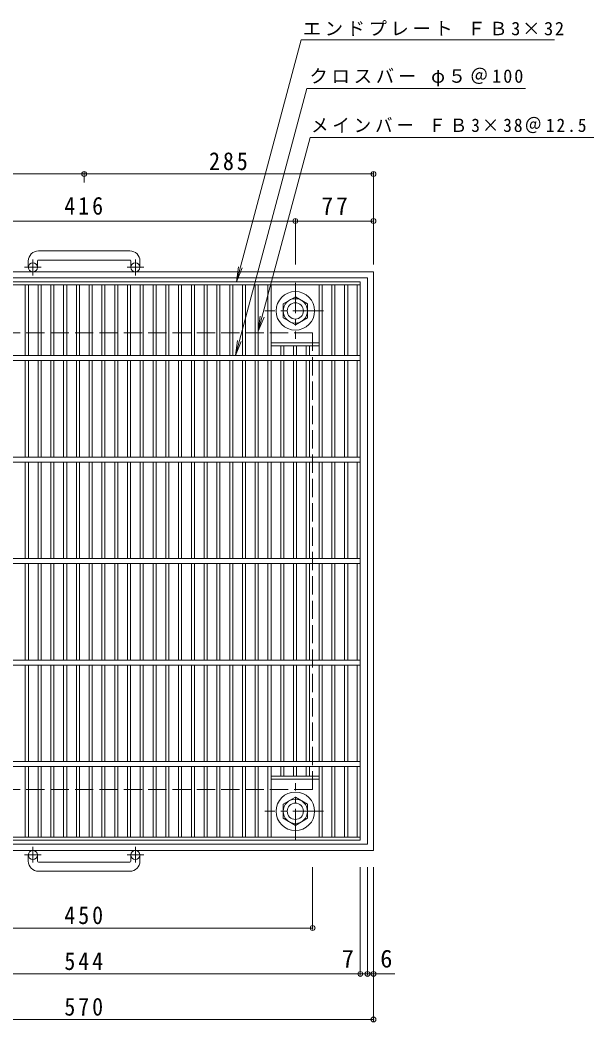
# Model space of a CAD drawing. Units: millimetres at full size, sheet at 1:6. Extents: x -949 to 958, y -826 to 748.
# Drawn here: x -476 to 89, y -239 to 748 of the extents above; entities that cross this region are included whole.
import ezdxf
from ezdxf.enums import TextEntityAlignment as Align

# ---------------------------------------------------------------- set-up
doc = ezdxf.new("R2010")
doc.units = ezdxf.units.MM
doc.header["$LTSCALE"] = 6
doc.header["$PDMODE"] = 32
doc.header["$PDSIZE"] = 4.8
doc.linetypes.add('CHAIN1', pattern=[8, 5, -1, 1, -1])
doc.linetypes.add('DASHED3', pattern=[4, 3, -1])
for name, color, linetype, lineweight in [('E-1', 2, 'Continuous', 9), ('E-2', 3, 'Continuous', 9), ('E-4', 7, 'Continuous', 9), ('E-5', 7, 'Continuous', 9)]:
    doc.layers.add(name, color=color, linetype=linetype, lineweight=lineweight)
doc.styles.add('ＭＳ ゴシック', font='')
doc.styles.get('ＭＳ ゴシック').set_extended_font_data('MS Gothic')

msp = doc.modelspace()

# ---------------------------------------------------------------- linework, layer by layer
at = {"layer": 'E-1'}
for p, q in [((-367.645, 520.986), (-457.645, 520.986)), ((-467.645, 510.986), (-467.645, 504.886)), ((-458.645, 510.986), (-458.645, 504.886)), ((-457.645, 511.986), (-367.645, 511.986)), ((-366.645, 510.986), (-366.645, 504.886)), ((-357.645, 510.986), (-357.645, 504.886)), ((-697.645, 500.386), (-127.645, 500.386)), ((-691.645, 494.386), (-133.645, 494.386)), ((-133.645, -63.614), (-133.645, 494.386)), ((-127.645, -69.614), (-127.645, 500.386)), ((-204.645, 475.742), (-216.645, 468.814)), ((-192.645, 468.814), (-204.645, 475.742)), ((-216.645, 468.814), (-216.645, 454.957)), ((-192.645, 454.957), (-192.645, 468.814)), ((-216.645, 454.957), (-204.645, 448.029)), ((-204.645, 448.029), (-192.645, 454.957)), ((-216.645, -24.185), (-204.645, -17.257)), ((-204.645, -17.257), (-192.645, -24.185)), ((-216.645, -38.041), (-216.645, -24.185)), ((-192.645, -24.185), (-192.645, -38.041)), ((-204.645, -44.97), (-216.645, -38.041)), ((-192.645, -38.041), (-204.645, -44.97)), ((-691.645, -63.614), (-133.645, -63.614)), ((-697.645, -69.614), (-127.645, -69.614)), ((-467.645, -80.215), (-467.645, -74.115)), ((-458.645, -80.215), (-458.645, -74.115)), ((-366.645, -80.215), (-366.645, -74.115)), ((-357.645, -80.215), (-357.645, -74.115)), ((-457.645, -81.215), (-367.645, -81.215)), ((-367.645, -90.215), (-457.645, -90.215))]:
    msp.add_line(p, q, dxfattribs=at)
at = {"layer": 'E-1', "linetype": 'CHAIN1'}
for p, q in [((-454.982, 504.886), (-471.389, 504.886)), ((-463.145, 496.779), (-463.145, 512.376)), ((-353.982, 504.886), (-370.389, 504.886)), ((-362.145, 496.779), (-362.145, 512.376)), ((-204.645, 489.523), (-204.645, 434.249)), ((-177.009, 461.886), (-234.782, 461.886)), ((-204.645, -58.751), (-204.645, -3.477)), ((-177.009, -31.114), (-234.782, -31.114)), ((-463.145, -66.007), (-463.145, -81.604)), ((-362.145, -66.007), (-362.145, -81.604)), ((-454.982, -74.115), (-471.389, -74.115)), ((-353.982, -74.115), (-370.389, -74.115))]:
    msp.add_line(p, q, dxfattribs=at)
at = {"layer": 'E-1', "linetype": 'DASHED3'}
for p, q in [((-637.645, 440.387), (-187.645, 440.387)), ((-187.645, -9.615), (-187.645, 440.387)), ((-637.645, -9.615), (-187.645, -9.615))]:
    msp.add_line(p, q, dxfattribs=at)
at = {"layer": 'E-1'}
for centre, radius in [((-463.145, 504.886), 4.5), ((-362.145, 504.886), 4.5), ((-204.645, 461.886), 19), ((-204.645, 461.886), 12), ((-204.645, 461.886), 8), ((-204.645, -31.114), 19), ((-204.645, -31.114), 12), ((-204.645, -31.114), 8), ((-463.145, -74.115), 4.5), ((-362.145, -74.115), 4.5)]:
    msp.add_circle(centre, radius, dxfattribs=at)
for centre, radius, start, end in [((-457.645, 510.986), 10, 90, 180), ((-367.645, 510.986), 10, 0, 90), ((-457.645, 510.986), 1, 90, 180), ((-367.645, 510.986), 1, 0, 90), ((-457.645, -80.215), 10, 180, 270), ((-457.645, -80.215), 1, 180, 270), ((-367.645, -80.215), 10, 270, 0), ((-367.645, -80.215), 1, 270, 0)]:
    msp.add_arc(centre, radius, start, end, dxfattribs=at)
at = {"layer": 'E-2'}
for p, q in [((-684.645, 490.387), (-140.645, 490.387)), ((-684.645, 487.387), (-140.645, 487.387)), ((-470.604, 417.886), (-470.604, 487.386)), ((-467.605, 417.886), (-467.605, 487.386)), ((-458.024, 417.886), (-458.024, 487.386)), ((-455.025, 417.886), (-455.025, 487.386)), ((-445.445, 417.886), (-445.445, 487.386)), ((-442.445, 417.886), (-442.445, 487.386)), ((-432.865, 417.886), (-432.865, 487.386)), ((-429.865, 417.886), (-429.865, 487.386)), ((-420.285, 417.886), (-420.285, 487.386)), ((-417.285, 417.886), (-417.285, 487.386)), ((-407.705, 417.886), (-407.705, 487.386)), ((-404.705, 417.886), (-404.705, 487.386)), ((-395.125, 417.886), (-395.125, 487.386)), ((-392.124, 417.886), (-392.124, 487.386)), ((-382.545, 417.886), (-382.545, 487.386)), ((-379.544, 417.886), (-379.544, 487.386)), ((-369.965, 417.886), (-369.965, 487.386)), ((-366.964, 417.886), (-366.964, 487.386)), ((-357.385, 417.886), (-357.385, 487.386)), ((-354.384, 417.886), (-354.384, 487.386)), ((-344.805, 417.886), (-344.805, 487.386)), ((-341.804, 417.886), (-341.804, 487.386)), ((-332.225, 417.886), (-332.225, 487.386)), ((-329.224, 417.886), (-329.224, 487.386)), ((-319.645, 417.886), (-319.645, 487.386)), ((-316.644, 417.886), (-316.644, 487.386)), ((-307.065, 417.886), (-307.065, 487.386)), ((-304.064, 417.886), (-304.064, 487.386)), ((-294.484, 417.886), (-294.484, 487.386)), ((-291.485, 417.886), (-291.485, 487.386)), ((-281.904, 417.886), (-281.904, 487.386)), ((-278.905, 417.886), (-278.905, 487.386)), ((-269.324, 417.886), (-269.324, 487.386)), ((-266.325, 417.886), (-266.325, 487.386)), ((-256.744, 417.886), (-256.744, 487.386)), ((-253.745, 417.886), (-253.745, 487.386)), ((-244.164, 417.886), (-244.164, 487.386)), ((-241.165, 417.886), (-241.165, 487.386)), ((-231.584, 417.886), (-231.584, 487.386)), ((-228.585, 417.886), (-228.585, 487.386)), ((-181.265, 417.886), (-181.265, 487.386)), ((-178.264, 417.886), (-178.264, 487.386)), ((-168.685, 417.886), (-168.685, 487.386)), ((-165.684, 417.886), (-165.684, 487.386)), ((-156.105, 417.886), (-156.105, 487.386)), ((-153.104, 417.886), (-153.104, 487.386)), ((-143.646, 417.886), (-143.646, 487.386)), ((-140.645, 490.387), (-140.645, -59.613)), ((-228.585, 430.387), (-181.265, 430.387)), ((-228.585, 427.387), (-181.265, 427.387)), ((-219.004, 417.886), (-219.004, 427.387)), ((-216.005, 417.886), (-216.005, 427.387)), ((-206.424, 417.886), (-206.424, 427.387)), ((-203.424, 417.886), (-203.424, 427.387)), ((-193.844, 417.886), (-193.844, 427.387)), ((-190.844, 417.886), (-190.844, 427.387)), ((-684.645, 417.886), (-140.645, 417.886)), ((-684.645, 412.886), (-140.645, 412.886)), ((-470.604, 317.887), (-470.604, 412.886)), ((-467.605, 317.887), (-467.605, 412.886)), ((-458.024, 317.887), (-458.024, 412.886)), ((-455.025, 317.887), (-455.025, 412.886)), ((-445.445, 317.887), (-445.445, 412.886)), ((-442.445, 317.887), (-442.445, 412.886)), ((-432.865, 317.887), (-432.865, 412.886)), ((-429.865, 317.887), (-429.865, 412.886)), ((-420.285, 317.887), (-420.285, 412.886)), ((-417.285, 317.887), (-417.285, 412.886)), ((-407.705, 317.887), (-407.705, 412.886)), ((-404.705, 317.887), (-404.705, 412.886)), ((-395.125, 317.887), (-395.125, 412.886)), ((-392.124, 317.887), (-392.124, 412.886)), ((-382.545, 317.887), (-382.545, 412.886)), ((-379.544, 317.887), (-379.544, 412.886)), ((-369.965, 317.887), (-369.965, 412.886)), ((-366.964, 317.887), (-366.964, 412.886)), ((-357.385, 317.887), (-357.385, 412.886)), ((-354.384, 317.887), (-354.384, 412.886)), ((-344.805, 317.887), (-344.805, 412.886)), ((-341.804, 317.887), (-341.804, 412.886)), ((-332.225, 317.887), (-332.225, 412.886)), ((-329.224, 317.887), (-329.224, 412.886)), ((-319.645, 317.887), (-319.645, 412.886)), ((-316.644, 317.887), (-316.644, 412.886)), ((-307.065, 317.887), (-307.065, 412.886)), ((-304.064, 317.887), (-304.064, 412.886)), ((-294.484, 317.887), (-294.484, 412.886)), ((-291.485, 317.887), (-291.485, 412.886)), ((-281.904, 317.887), (-281.904, 412.886)), ((-278.905, 317.887), (-278.905, 412.886)), ((-269.324, 317.887), (-269.324, 412.886)), ((-266.325, 317.887), (-266.325, 412.886)), ((-256.744, 317.887), (-256.744, 412.886)), ((-253.745, 317.887), (-253.745, 412.886)), ((-244.164, 317.887), (-244.164, 412.886)), ((-241.165, 317.887), (-241.165, 412.886)), ((-231.584, 317.887), (-231.584, 412.886)), ((-228.585, 317.887), (-228.585, 412.886)), ((-219.004, 317.887), (-219.004, 412.886)), ((-216.005, 317.887), (-216.005, 412.886)), ((-206.424, 317.887), (-206.424, 412.886)), ((-203.424, 317.887), (-203.424, 412.886)), ((-193.844, 317.887), (-193.844, 412.886)), ((-190.844, 317.887), (-190.844, 412.886)), ((-181.265, 317.887), (-181.265, 412.886)), ((-178.264, 317.887), (-178.264, 412.886)), ((-168.685, 317.887), (-168.685, 412.886)), ((-165.684, 317.887), (-165.684, 412.886)), ((-156.105, 317.887), (-156.105, 412.886)), ((-153.104, 317.887), (-153.104, 412.886)), ((-143.646, 317.887), (-143.646, 412.886)), ((-684.645, 317.886), (-140.645, 317.886)), ((-684.645, 312.886), (-140.645, 312.886)), ((-470.604, 217.886), (-470.604, 312.886)), ((-467.605, 217.886), (-467.605, 312.886)), ((-458.024, 217.886), (-458.024, 312.886)), ((-455.025, 217.886), (-455.025, 312.886)), ((-445.445, 217.886), (-445.445, 312.886)), ((-442.445, 217.886), (-442.445, 312.886)), ((-432.865, 217.886), (-432.865, 312.886)), ((-429.865, 217.886), (-429.865, 312.886)), ((-420.285, 217.886), (-420.285, 312.886)), ((-417.285, 217.886), (-417.285, 312.886)), ((-407.705, 217.886), (-407.705, 312.886)), ((-404.705, 217.886), (-404.705, 312.886)), ((-395.125, 217.886), (-395.125, 312.886)), ((-392.124, 217.886), (-392.124, 312.886)), ((-382.545, 217.886), (-382.545, 312.886)), ((-379.544, 217.886), (-379.544, 312.886)), ((-369.965, 217.886), (-369.965, 312.886)), ((-366.964, 217.886), (-366.964, 312.886)), ((-357.385, 217.886), (-357.385, 312.886)), ((-354.384, 217.886), (-354.384, 312.886)), ((-344.805, 217.886), (-344.805, 312.886)), ((-341.804, 217.886), (-341.804, 312.886)), ((-332.225, 217.886), (-332.225, 312.886)), ((-329.224, 217.886), (-329.224, 312.886)), ((-319.645, 217.886), (-319.645, 312.886)), ((-316.644, 217.886), (-316.644, 312.886)), ((-307.065, 217.886), (-307.065, 312.886)), ((-304.064, 217.886), (-304.064, 312.886)), ((-294.484, 217.886), (-294.484, 312.886)), ((-291.485, 217.886), (-291.485, 312.886)), ((-281.904, 217.886), (-281.904, 312.886)), ((-278.905, 217.886), (-278.905, 312.886)), ((-269.324, 217.886), (-269.324, 312.886)), ((-266.325, 217.886), (-266.325, 312.886)), ((-256.744, 217.886), (-256.744, 312.886)), ((-253.745, 217.886), (-253.745, 312.886)), ((-244.164, 217.886), (-244.164, 312.886)), ((-241.165, 217.886), (-241.165, 312.886)), ((-231.584, 217.886), (-231.584, 312.886)), ((-228.585, 217.886), (-228.585, 312.886)), ((-219.004, 217.886), (-219.004, 312.886)), ((-216.005, 217.886), (-216.005, 312.886)), ((-206.424, 217.886), (-206.424, 312.886)), ((-203.424, 217.886), (-203.424, 312.886)), ((-193.844, 217.886), (-193.844, 312.886)), ((-190.844, 217.886), (-190.844, 312.886)), ((-181.265, 217.886), (-181.265, 312.886)), ((-178.264, 217.886), (-178.264, 312.886)), ((-168.685, 217.886), (-168.685, 312.886)), ((-165.684, 217.886), (-165.684, 312.886)), ((-156.105, 217.886), (-156.105, 312.886)), ((-153.104, 217.886), (-153.104, 312.886)), ((-143.646, 217.886), (-143.646, 312.886)), ((-684.645, 217.886), (-140.645, 217.886)), ((-684.645, 212.886), (-140.645, 212.886)), ((-470.604, 212.886), (-470.604, 117.886)), ((-467.605, 212.886), (-467.605, 117.886)), ((-458.024, 212.886), (-458.024, 117.886)), ((-455.025, 212.886), (-455.025, 117.886)), ((-445.445, 212.886), (-445.445, 117.886)), ((-442.445, 212.886), (-442.445, 117.886)), ((-432.865, 212.886), (-432.865, 117.886)), ((-429.865, 212.886), (-429.865, 117.886)), ((-420.285, 212.886), (-420.285, 117.886)), ((-417.285, 212.886), (-417.285, 117.886)), ((-407.705, 212.886), (-407.705, 117.886)), ((-404.705, 212.886), (-404.705, 117.886)), ((-395.125, 212.886), (-395.125, 117.886)), ((-392.124, 212.886), (-392.124, 117.886)), ((-382.545, 212.886), (-382.545, 117.886)), ((-379.544, 212.886), (-379.544, 117.886)), ((-369.965, 212.886), (-369.965, 117.886)), ((-366.964, 212.886), (-366.964, 117.886)), ((-357.385, 212.886), (-357.385, 117.886)), ((-354.384, 212.886), (-354.384, 117.886)), ((-344.805, 212.886), (-344.805, 117.886)), ((-341.804, 212.886), (-341.804, 117.886)), ((-332.225, 212.886), (-332.225, 117.886)), ((-329.224, 212.886), (-329.224, 117.886)), ((-319.645, 212.886), (-319.645, 117.886)), ((-316.644, 212.886), (-316.644, 117.886)), ((-307.065, 212.886), (-307.065, 117.886)), ((-304.064, 212.886), (-304.064, 117.886)), ((-294.484, 212.886), (-294.484, 117.886)), ((-291.485, 212.886), (-291.485, 117.886)), ((-281.904, 212.886), (-281.904, 117.886)), ((-278.905, 212.886), (-278.905, 117.886)), ((-269.324, 212.886), (-269.324, 117.886)), ((-266.325, 212.886), (-266.325, 117.886)), ((-256.744, 212.886), (-256.744, 117.886)), ((-253.745, 212.886), (-253.745, 117.886)), ((-244.164, 212.886), (-244.164, 117.886)), ((-241.165, 212.886), (-241.165, 117.886)), ((-231.584, 212.886), (-231.584, 117.886)), ((-228.585, 212.886), (-228.585, 117.886)), ((-219.004, 212.886), (-219.004, 117.886)), ((-216.005, 212.886), (-216.005, 117.886)), ((-206.424, 212.886), (-206.424, 117.886)), ((-203.424, 212.886), (-203.424, 117.886)), ((-193.844, 212.886), (-193.844, 117.886)), ((-190.844, 212.886), (-190.844, 117.886)), ((-181.265, 212.886), (-181.265, 117.886)), ((-178.264, 212.886), (-178.264, 117.886)), ((-168.685, 212.886), (-168.685, 117.886)), ((-165.684, 212.886), (-165.684, 117.886)), ((-156.105, 212.886), (-156.105, 117.886)), ((-153.104, 212.886), (-153.104, 117.886)), ((-143.646, 212.886), (-143.646, 117.886)), ((-684.645, 117.886), (-140.645, 117.886)), ((-684.645, 112.886), (-140.645, 112.886)), ((-470.604, 112.886), (-470.604, 17.886)), ((-467.605, 112.886), (-467.605, 17.886)), ((-458.024, 112.886), (-458.024, 17.886)), ((-455.025, 112.886), (-455.025, 17.886)), ((-445.445, 112.886), (-445.445, 17.886)), ((-442.445, 112.886), (-442.445, 17.886)), ((-432.865, 112.886), (-432.865, 17.886)), ((-429.865, 112.886), (-429.865, 17.886)), ((-420.285, 112.886), (-420.285, 17.886)), ((-417.285, 112.886), (-417.285, 17.886)), ((-407.705, 112.886), (-407.705, 17.886)), ((-404.705, 112.886), (-404.705, 17.886)), ((-395.125, 112.886), (-395.125, 17.886)), ((-392.124, 112.886), (-392.124, 17.886)), ((-382.545, 112.886), (-382.545, 17.886)), ((-379.544, 112.886), (-379.544, 17.886)), ((-369.965, 112.886), (-369.965, 17.886)), ((-366.964, 112.886), (-366.964, 17.886)), ((-357.385, 112.886), (-357.385, 17.886)), ((-354.384, 112.886), (-354.384, 17.886)), ((-344.805, 112.886), (-344.805, 17.886)), ((-341.804, 112.886), (-341.804, 17.886)), ((-332.225, 112.886), (-332.225, 17.886)), ((-329.224, 112.886), (-329.224, 17.886)), ((-319.645, 112.886), (-319.645, 17.886)), ((-316.644, 112.886), (-316.644, 17.886)), ((-307.065, 112.886), (-307.065, 17.886)), ((-304.064, 112.886), (-304.064, 17.886)), ((-294.484, 112.886), (-294.484, 17.886)), ((-291.485, 112.886), (-291.485, 17.886)), ((-281.904, 112.886), (-281.904, 17.886)), ((-278.905, 112.886), (-278.905, 17.886)), ((-269.324, 112.886), (-269.324, 17.886)), ((-266.325, 112.886), (-266.325, 17.886)), ((-256.744, 112.886), (-256.744, 17.886)), ((-253.745, 112.886), (-253.745, 17.886)), ((-244.164, 112.886), (-244.164, 17.886)), ((-241.165, 112.886), (-241.165, 17.886)), ((-231.584, 112.886), (-231.584, 17.886)), ((-228.585, 112.886), (-228.585, 17.886)), ((-219.004, 112.886), (-219.004, 17.886)), ((-216.005, 112.886), (-216.005, 17.886)), ((-206.424, 112.886), (-206.424, 17.886)), ((-203.424, 112.886), (-203.424, 17.886)), ((-193.844, 112.886), (-193.844, 17.886)), ((-190.844, 112.886), (-190.844, 17.886)), ((-181.265, 112.886), (-181.265, 17.886)), ((-178.264, 112.886), (-178.264, 17.886)), ((-168.685, 112.886), (-168.685, 17.886)), ((-165.684, 112.886), (-165.684, 17.886)), ((-156.105, 112.886), (-156.105, 17.886)), ((-153.104, 112.886), (-153.104, 17.886)), ((-143.646, 112.886), (-143.646, 17.886)), ((-684.645, 17.886), (-140.645, 17.886)), ((-684.645, 12.887), (-140.645, 12.887)), ((-470.604, 12.887), (-470.604, -56.613)), ((-467.605, 12.887), (-467.605, -56.613)), ((-458.024, 12.887), (-458.024, -56.613)), ((-455.025, 12.887), (-455.025, -56.613)), ((-445.445, 12.887), (-445.445, -56.613)), ((-442.445, 12.887), (-442.445, -56.613)), ((-432.865, 12.887), (-432.865, -56.613)), ((-429.865, 12.887), (-429.865, -56.613)), ((-420.285, 12.887), (-420.285, -56.613)), ((-417.285, 12.887), (-417.285, -56.613)), ((-407.705, 12.887), (-407.705, -56.613)), ((-404.705, 12.887), (-404.705, -56.613)), ((-395.125, 12.887), (-395.125, -56.613)), ((-392.124, 12.887), (-392.124, -56.613)), ((-382.545, 12.887), (-382.545, -56.613)), ((-379.544, 12.887), (-379.544, -56.613)), ((-369.965, 12.887), (-369.965, -56.613)), ((-366.964, 12.887), (-366.964, -56.613)), ((-357.385, 12.887), (-357.385, -56.613)), ((-354.384, 12.887), (-354.384, -56.613)), ((-344.805, 12.887), (-344.805, -56.613)), ((-341.804, 12.887), (-341.804, -56.613)), ((-332.225, 12.887), (-332.225, -56.613)), ((-329.224, 12.887), (-329.224, -56.613)), ((-319.645, 12.887), (-319.645, -56.613)), ((-316.644, 12.887), (-316.644, -56.613)), ((-307.065, 12.887), (-307.065, -56.613)), ((-304.064, 12.887), (-304.064, -56.613)), ((-294.484, 12.887), (-294.484, -56.613)), ((-291.485, 12.887), (-291.485, -56.613)), ((-281.904, 12.887), (-281.904, -56.613)), ((-278.905, 12.887), (-278.905, -56.613)), ((-269.324, 12.887), (-269.324, -56.613)), ((-266.325, 12.887), (-266.325, -56.613)), ((-256.744, 12.887), (-256.744, -56.613)), ((-253.745, 12.887), (-253.745, -56.613)), ((-244.164, 12.887), (-244.164, -56.613)), ((-241.165, 12.887), (-241.165, -56.613)), ((-231.584, 12.887), (-231.584, -56.613)), ((-228.585, 12.887), (-228.585, -56.613)), ((-219.004, 12.887), (-219.004, 3.386)), ((-216.005, 12.887), (-216.005, 3.386)), ((-206.424, 12.887), (-206.424, 3.386)), ((-203.424, 12.887), (-203.424, 3.386)), ((-193.844, 12.887), (-193.844, 3.386)), ((-190.844, 12.887), (-190.844, 3.386)), ((-181.265, 12.887), (-181.265, -56.613)), ((-178.264, 12.887), (-178.264, -56.613)), ((-168.685, 12.887), (-168.685, -56.613)), ((-165.684, 12.887), (-165.684, -56.613)), ((-156.105, 12.887), (-156.105, -56.613)), ((-153.104, 12.887), (-153.104, -56.613)), ((-143.646, 12.887), (-143.646, -56.613)), ((-228.585, 3.386), (-181.265, 3.386)), ((-228.585, 0.386), (-181.265, 0.386)), ((-684.645, -56.613), (-140.645, -56.613)), ((-684.645, -59.613), (-140.645, -59.613))]:
    msp.add_line(p, q, dxfattribs=at)
at = {"layer": 'E-4'}
for p, q in [((-697.645, 596.748), (-412.645, 596.748)), ((-412.645, 598.548), (-412.645, 588.284)), ((-412.645, 596.748), (-127.645, 596.748)), ((-127.645, 598.548), (-127.645, 512.386)), ((-620.645, 550.386), (-204.645, 550.386)), ((-204.645, 552.186), (-204.645, 507.523)), ((-204.645, 550.386), (-127.644, 550.386)), ((-127.644, 552.186), (-127.644, 507.523)), ((-187.645, -147.614), (-187.645, -86.114)), ((-140.645, -192.837), (-140.645, -86.114)), ((-133.645, -192.837), (-133.645, -86.114)), ((-127.645, -237.772), (-127.645, -86.114)), ((-637.645, -146.114), (-187.645, -146.114)), ((-684.645, -191.337), (-140.645, -191.337)), ((-140.645, -191.337), (-133.645, -191.337)), ((-133.645, -191.337), (-106.708, -191.337)), ((-697.645, -236.272), (-127.645, -236.272))]:
    msp.add_line(p, q, dxfattribs=at)
for p in [(-412.645, 596.748), (-127.645, 596.748), (-204.645, 550.386), (-127.644, 550.386), (-187.645, -146.114), (-140.645, -191.337), (-133.645, -191.337), (-127.645, -191.337), (-127.645, -236.272)]:
    msp.add_point(p, dxfattribs=at)
at = {"layer": 'E-5'}
for p, q in [((-263.718, 417.886), (-193.259, 680.843)), ((-193.259, 680.843), (22.078, 680.843)), ((-241.165, 441.887), (-189.998, 632.843)), ((-189.998, 632.843), (89.456, 632.843)), ((-262.752, 490.386), (-260.794, 505.258)), ((-262.752, 490.386), (-257.012, 504.244)), ((-241.165, 441.887), (-239.207, 456.759)), ((-241.165, 441.887), (-235.424, 455.746)), ((-263.718, 417.886), (-261.76, 432.758)), ((-263.718, 417.886), (-257.978, 431.744))]:
    msp.add_line(p, q, dxfattribs=at)
msp.add_lwpolyline([(-262.752, 490.386), (-198.858, 728.843), (50.677, 728.843)], dxfattribs=at)

# ---------------------------------------------------------------- texts
at = {"layer": 'E-4', "color": 2, "style": 'ＭＳ ゴシック'}
for s, p in [('6', (-121.044, -190.337)), ('7', (-158.865, -190.337))]:
    msp.add_text(s, height=17.6, dxfattribs=at).set_placement(p, align=Align.BOTTOM_LEFT)
at = {"layer": 'E-4', "color": 2, "char_height": 17.6, "attachment_point": 7, "style": 'ＭＳ ゴシック'}
for s, insert in [('\\T1.27;\\W0.9;285', (-289.645, 600.348)), ('\\T1.27;\\W0.9;416', (-432.145, 556.386)), ('\\T1.27;\\W0.95;77', (-178.895, 556.386)), ('\\T1.27;\\W0.9;450', (-432.145, -142.514)), ('\\T1.27;\\W0.9;544', (-432.145, -187.737)), ('\\T1.27;\\W0.9;570', (-432.145, -232.672))]:
    msp.add_mtext(s, dxfattribs=dict(at, insert=insert))
at = {"layer": 'E-5', "char_height": 13.2, "attachment_point": 7, "style": 'ＭＳ ゴシック'}
for s, insert in [('\\T1.2;エンドプレート\\~ＦＢ3×32', (-197.281, 732.688)), ('\\T1.21;クロスバー\\~φ５＠100', (-190.695, 683.041)), ('\\T1.23;\\W0.95;メインバー\\~ＦＢ3×38＠12.5', (-189.175, 636.94))]:
    msp.add_mtext(s, dxfattribs=dict(at, insert=insert))

doc.saveas('drawing.dxf')
